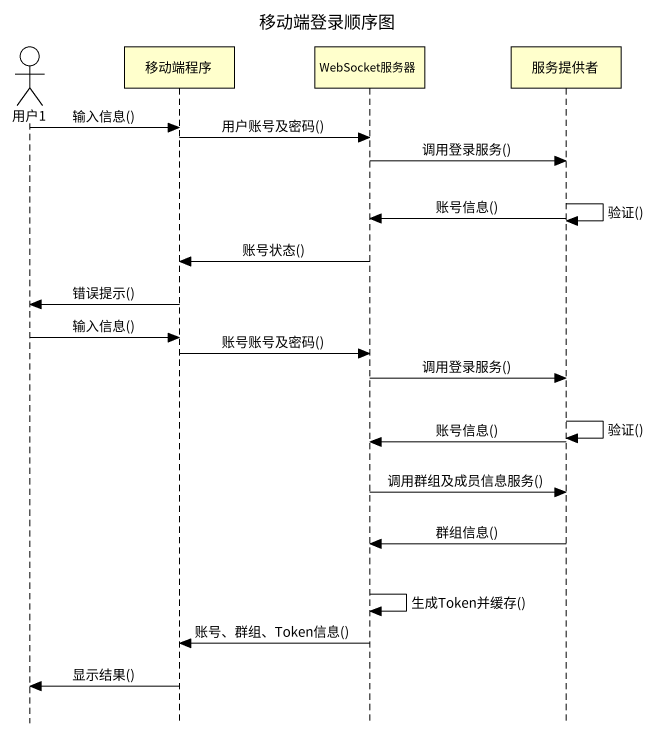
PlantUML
@startuml
title 移动端登录顺序图
hide footbox
actor 用户1
participant 移动端程序
participant WebSocket服务器
participant 服务提供者

用户1 -> 移动端程序 : 输入信息()
移动端程序 -> WebSocket服务器 : 用户账号及密码()
WebSocket服务器 -> 服务提供者 : 调用登录服务()
服务提供者 -> 服务提供者 : 验证()
服务提供者 -> WebSocket服务器 : 账号信息()
WebSocket服务器 -> 移动端程序 : 账号状态()
移动端程序 -> 用户1 : 错误提示()
用户1 -> 移动端程序 : 输入信息()
移动端程序 -> WebSocket服务器 : 账号账号及密码()
WebSocket服务器 -> 服务提供者 : 调用登录服务()
服务提供者 -> 服务提供者 : 验证()
服务提供者 -> WebSocket服务器 : 账号信息()
WebSocket服务器 -> 服务提供者 : 调用群组及成员信息服务()
服务提供者 -> WebSocket服务器 : 群组信息()
WebSocket服务器 -> WebSocket服务器 : 生成Token并缓存()
WebSocket服务器 -> 移动端程序 : 账号、群组、Token信息()
移动端程序 -> 用户1 : 显示结果()
@enduml
